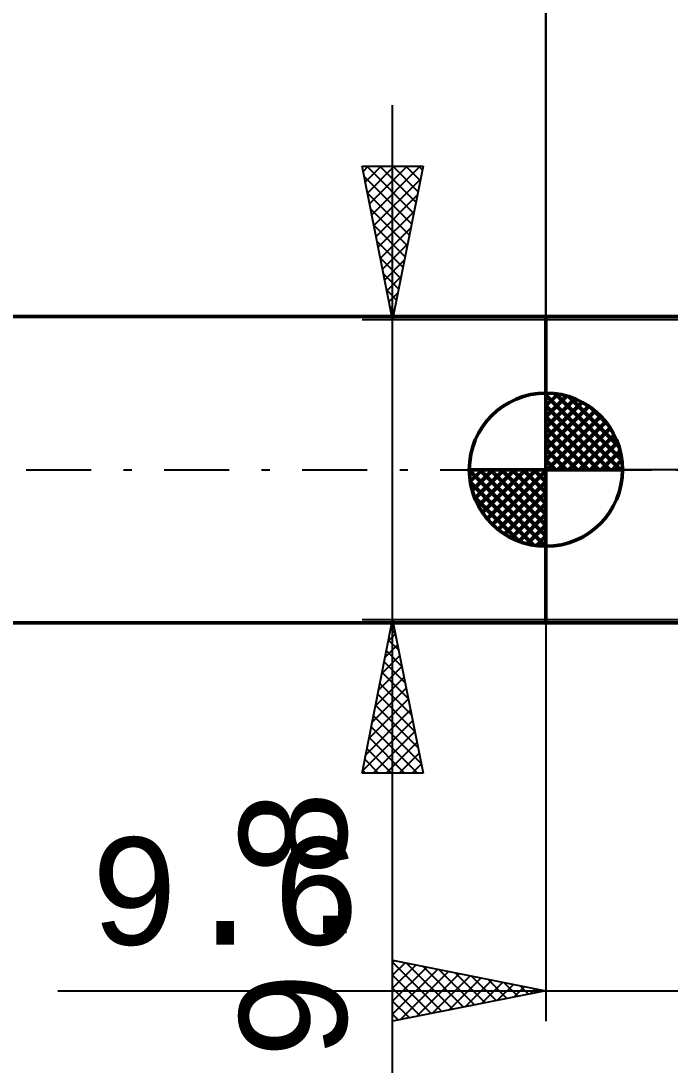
# Model space of a CAD drawing. Header units: millimetres. Extents: x -64 to 56, y -38 to 52.
# Drawn here: x -17.13 to 4.05, y -19.43 to 14.65 of the extents above; entities that cross this region are included whole.
import ezdxf
from ezdxf.enums import TextEntityAlignment as Align

# ---------------------------------------------------------------- set-up
doc = ezdxf.new("R2010")
doc.units = ezdxf.units.MM
doc.header["$LTSCALE"] = 5.3
doc.linetypes.add('LONGDASH_DASH', pattern=[0.85, 0.4, -0.2, 0.05, -0.2])
for name, color, linetype in [('1', 4, 'CONTINUOUS'), ('2', 7, 'CONTINUOUS'), ('4', 2, 'LONGDASH_DASH'), ('NOCUT', 7, 'CONTINUOUS'), ('SK1', 4, 'CONTINUOUS'), ('SK2', 7, 'CONTINUOUS'), ('SK4', 2, 'LONGDASH_DASH')]:
    doc.layers.add(name, color=color, linetype=linetype)
doc.styles.get("Standard").update_dxf_attribs({"font": 'Monospac821 BT'})

msp = doc.modelspace()

# ---------------------------------------------------------------- linework, layer by layer
at = {"layer": '1', "color": 4, "linetype": 'CONTINUOUS', "lineweight": 50}
for p, q in [((0, 5), (9.6, 5)), ((0, -5), (0, 5)), ((0, -5), (5.64, -5))]:
    msp.add_line(p, q, dxfattribs=at)
at = {"layer": '2', "color": 7, "linetype": 'CONTINUOUS', "lineweight": 25}
for p, q in [((0, 0), (0, 38)), ((0, -5), (0, -18)), ((-5, -18), (-5, -16)), ((-5, -16), (0, -17)), ((-5, -16.073), (-4.939, -16.012)), ((-5, -16.073), (-3.394, -17.679)), ((-5, -16.497), (-4.586, -16.083)), ((-5, -16.922), (-4.232, -16.154)), ((-5, -17.346), (-3.879, -16.224)), ((-5, -17.77), (-3.525, -16.295)), ((-4.561, -16.088), (-3.041, -17.608)), ((-4.031, -16.194), (-2.687, -17.537)), ((-3.5, -16.3), (-2.333, -17.467)), ((-5, -16.497), (-3.748, -17.75)), ((-4.757, -17.951), (-3.171, -16.366)), ((-4.227, -17.845), (-2.818, -16.436)), ((-3.696, -17.739), (-2.464, -16.507)), ((-3.166, -17.633), (-2.111, -16.578)), ((-2.97, -16.406), (-1.98, -17.396)), ((-2.636, -17.527), (-1.757, -16.649)), ((-2.44, -16.512), (-1.626, -17.325)), ((-1.909, -16.618), (-1.273, -17.255)), ((-15.925, -17), (16.6, -17)), ((-5, -16.922), (-4.101, -17.82)), ((0, -17), (-5, -18)), ((-2.105, -17.421), (-1.404, -16.719)), ((-1.575, -17.315), (-1.05, -16.79)), ((-1.379, -16.724), (-0.919, -17.184)), ((-1.045, -17.209), (-0.697, -16.861)), ((-0.849, -16.83), (-0.566, -17.113)), ((-0.514, -17.103), (-0.343, -16.931)), ((-0.318, -16.936), (-0.212, -17.042)), ((-5, -17.346), (-4.455, -17.891)), ((-5, -17.77), (-4.808, -17.962))]:
    msp.add_line(p, q, dxfattribs=at)
at = {"layer": '4', "color": 2, "linetype": 'LONGDASH_DASH', "lineweight": 25}
msp.add_line((0, 0), (38, 0), dxfattribs=at)
at = {"layer": 'NOCUT', "color": 7, "linetype": 'CONTINUOUS', "lineweight": 25}
for p, q in [((0, 0), (0, 5)), ((0, 5), (9.6, 5)), ((9.6, 0), (0, 0))]:
    msp.add_line(p, q, dxfattribs=at)
at = {"layer": 'SK1', "color": 4, "linetype": 'CONTINUOUS', "lineweight": 50}
for p, q in [((-5.02, 5), (-46.5, 5)), ((0, 5), (-4.98, 5)), ((0, 0), (0, 2.5)), ((0, 2.435), (0.063, 2.498)), ((0, 2.081), (0.387, 2.469)), ((0, 2.435), (2.435, 0)), ((0, 1.728), (0.677, 2.405)), ((0.308, 2.481), (2.481, 0.308)), ((0, 1.374), (0.941, 2.315)), ((0, 1.021), (1.182, 2.202)), ((0, 2.081), (2.081, 0)), ((0, 0.667), (1.401, 2.069)), ((0.761, 2.381), (2.381, 0.761)), ((0, 0.314), (1.604, 1.917)), ((0, 1.728), (1.728, 0)), ((0.04, 0), (1.787, 1.747)), ((1.486, 2.01), (2.01, 1.486)), ((0, 1.374), (1.374, 0)), ((0.393, 0), (1.953, 1.559)), ((0.747, 0), (2.101, 1.354)), ((1.101, 0), (2.229, 1.129)), ((0, 1.021), (1.021, 0)), ((1.454, 0), (2.338, 0.884)), ((0, 0.667), (0.667, 0)), ((1.808, 0), (2.423, 0.615)), ((0, 0), (-2.5, 0)), ((-2.498, -0.063), (-2.435, 0)), ((-2.469, -0.387), (-2.081, 0)), ((-2.405, -0.677), (-1.728, 0)), ((-2.315, -0.941), (-1.374, 0)), ((-2.202, -1.182), (-1.021, 0)), ((-2.161, 0), (0, -2.161)), ((-2.069, -1.401), (-0.667, 0)), ((-1.917, -1.604), (-0.314, 0)), ((-1.808, 0), (0, -1.808)), ((-1.454, 0), (0, -1.454)), ((-1.101, 0), (0, -1.101)), ((-0.747, 0), (0, -0.747)), ((-0.393, 0), (0, -0.393)), ((-0.04, 0), (0, -0.04)), ((0, 0.314), (0.314, 0)), ((0, 0), (2.5, 0)), ((0, -2.5), (0, 0)), ((2.161, 0), (2.479, 0.318)), ((-2.5, -0.015), (-0.015, -2.5)), ((-1.747, -1.787), (0, -0.04)), ((-2.466, -0.402), (-0.402, -2.466)), ((-1.559, -1.953), (0, -0.393)), ((-2.337, -0.884), (-0.884, -2.337)), ((-1.354, -2.101), (0, -0.747)), ((-1.129, -2.229), (0, -1.101)), ((-0.884, -2.338), (0, -1.454)), ((-0.615, -2.423), (0, -1.808)), ((-0.318, -2.479), (0, -2.161)), ((-46.5, -5), (-5.02, -5)), ((-4.98, -5), (0, -5))]:
    msp.add_line(p, q, dxfattribs=at)
for start, end in [(90, 180), (0, 90), (180, 270), (270, 0)]:
    msp.add_arc((0, 0), 2.5, start, end, dxfattribs=at)
at = {"layer": 'SK2', "color": 7, "linetype": 'CONTINUOUS', "lineweight": 25}
for p, q in [((0, 18), (0, 5)), ((-5, -24.325), (-5, 11.9)), ((-5, 4.9), (-6, 9.9)), ((-6, 9.9), (-4, 9.9)), ((-5.966, 9.731), (-5.798, 9.9)), ((-5.896, 9.378), (-5.374, 9.9)), ((-5.841, 9.9), (-4.307, 8.366)), ((-5.825, 9.024), (-4.949, 9.9)), ((-5.754, 8.671), (-4.525, 9.9)), ((-5.683, 8.317), (-4.101, 9.9)), ((-5.416, 9.9), (-4.236, 8.72)), ((-4, 9.9), (-5, 4.9)), ((-4.992, 9.9), (-4.165, 9.073)), ((-4.568, 9.9), (-4.095, 9.427)), ((-4.144, 9.9), (-4.024, 9.78)), ((-5.934, 9.569), (-4.377, 8.013)), ((-5.613, 7.964), (-4.081, 9.496)), ((-5.828, 9.039), (-4.448, 7.659)), ((-5.542, 7.61), (-4.187, 8.965)), ((-5.722, 8.508), (-4.519, 7.306)), ((-5.471, 7.257), (-4.293, 8.435)), ((-5.616, 7.978), (-4.59, 6.952)), ((-5.401, 6.903), (-4.399, 7.905)), ((-5.51, 7.448), (-4.66, 6.598)), ((-5.33, 6.549), (-4.505, 7.374)), ((-5.403, 6.917), (-4.731, 6.245)), ((-5.259, 6.196), (-4.611, 6.844)), ((-5.297, 6.387), (-4.802, 5.891)), ((-5.188, 5.842), (-4.717, 6.314)), ((-5.191, 5.857), (-4.872, 5.538)), ((-5.118, 5.489), (-4.823, 5.783)), ((-5.085, 5.326), (-4.943, 5.184)), ((-5.047, 5.135), (-4.929, 5.253)), ((-6, 4.9), (10, 4.9)), ((-5, -4.9), (-6, -4.9)), ((-6, -9.9), (-5, -4.9)), ((-5.031, -5.056), (-4.979, -5.004)), ((10, -4.9), (-5, -4.9)), ((-5, -4.9), (-4, -9.9)), ((-5.137, -5.587), (-4.908, -5.358)), ((-5.061, -5.206), (-4.908, -5.359)), ((-5.243, -6.117), (-4.838, -5.711)), ((-5.132, -5.559), (-4.802, -5.889)), ((-5.349, -6.647), (-4.767, -6.065)), ((-5.203, -5.913), (-4.696, -6.42)), ((-5.456, -7.178), (-4.696, -6.419)), ((-5.273, -6.267), (-4.59, -6.95)), ((-5.562, -7.708), (-4.626, -6.772)), ((-5.344, -6.62), (-4.484, -7.48)), ((-5.668, -8.238), (-4.555, -7.126)), ((-5.415, -6.974), (-4.378, -8.011)), ((-5.774, -8.769), (-4.484, -7.479)), ((-5.485, -7.327), (-4.272, -8.541)), ((-5.88, -9.299), (-4.413, -7.833)), ((-5.556, -7.681), (-4.166, -9.071)), ((-5.627, -8.034), (-4.06, -9.602)), ((-5.986, -9.829), (-4.343, -8.186)), ((-5.698, -8.388), (-4.185, -9.9)), ((-5.768, -8.741), (-4.61, -9.9)), ((-5.632, -9.9), (-4.272, -8.54)), ((-5.839, -9.095), (-5.034, -9.9)), ((-5.208, -9.9), (-4.201, -8.893)), ((-5.91, -9.449), (-5.458, -9.9)), ((-4.784, -9.9), (-4.131, -9.247)), ((-5.98, -9.802), (-5.883, -9.9)), ((-4.359, -9.9), (-4.06, -9.601)), ((-4, -9.9), (-6, -9.9))]:
    msp.add_line(p, q, dxfattribs=at)
at = {"layer": 'SK4', "color": 2, "linetype": 'LONGDASH_DASH', "lineweight": 25}
msp.add_line((-53, 0), (44, 0), dxfattribs=at)

# ---------------------------------------------------------------- texts
at = {"layer": '2', "color": 7, "linetype": 'CONTINUOUS', "lineweight": 25}
msp.add_text('9.6', height=3.5, dxfattribs=at).set_placement((-10.463, -15.5), align=Align.CENTER)
at = {"layer": 'SK2', "color": 7, "linetype": 'CONTINUOUS', "lineweight": 25}
msp.add_text('9.8', height=3.5, rotation=90, dxfattribs=at).set_placement((-6.5, -14.838), align=Align.CENTER)

doc.saveas('drawing.dxf')
